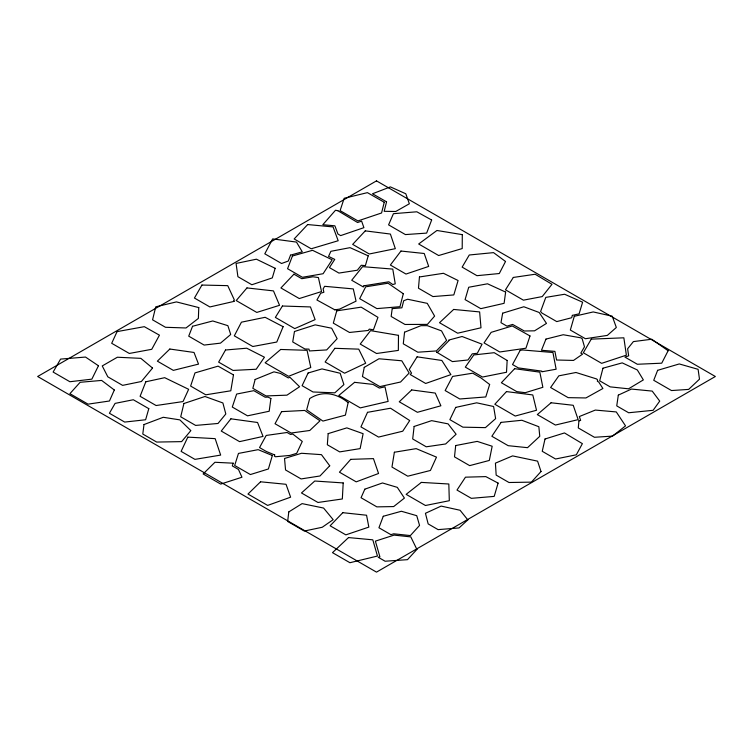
<?xml version="1.0" encoding="UTF-8"?>
<svg xmlns="http://www.w3.org/2000/svg" width="753" height="753" viewBox="0 0 753 753"><rect width="100%" height="100%" fill="white"/><g stroke="black" fill="none" stroke-linecap="round" stroke-linejoin="round"><path stroke-width="1.13" d="M462.295 234.635L462.21 248.565L438.66 255.531L418.677 243.991L436.928 230.484L462.295 234.635M398.488 335.349L398.337 350.409L376.547 353.496L360.226 344.074L370.542 330.633L398.488 335.349M198.773 307.582L198.368 318.425L186.01 327.969L165.5 327.291L152.567 319.827L155.749 306.829L176.418 301.906L198.773 307.582M343.199 482.927L342.333 498.966L317.964 502.477L301.482 492.961L314.763 481.026L343.199 482.927M507.164 360.461L506.505 372.255L482.513 377.046L465.316 367.125L473.816 354.945L494.222 352.686L507.164 360.461M328.157 433.624L327.329 444.759L339.688 451.894L360.132 448.609L363.115 433.69L346.832 427.873L328.157 433.624M419.449 276.963L418.47 288.201L432.947 296.569L453.814 294.931L458.088 280.521L443.451 273.292L419.449 276.963M578.935 420.814L578.266 427.939L594.437 437.277L612.537 436.109L625.536 425.878L616.283 411.929L595.312 410.074L579.339 416.541L580.648 420.409L578.935 420.814M455.697 445.55L454.492 456.864L469.665 465.627L489.309 460.45L492.17 446.247L477.204 441.39L455.697 445.55M404.559 332.195L403.279 343.82L417.811 352.206L436.364 350.945L446.614 340.431L441.531 330.887L427.29 325.654L420.927 325.673L404.559 332.195M414.122 426.462L412.691 438.971L426.254 446.802L445.654 443.969L456.102 434.236L448.082 423.864L431.629 420.645L414.122 426.462M288.804 511.908L287.655 521.434L304.297 531.044L322.228 527.269L333.165 519.664L323.592 508.049L302.085 503.616L288.804 511.908M143.992 424.56L142.788 434.048L156.68 442.067L181.624 441.625L190.848 430.612L179.845 419.873L163.26 417.284L143.992 424.56M270.901 398.544L269.188 411.242L247.521 415.835L232.291 407.044L236.64 394.054L253.827 390.666L265.169 397.217L268.04 397.113L270.901 398.544M392.209 308.608L391.155 316.467L405.001 324.468L427.403 324.392L434.613 316.1L427.262 303.355L407.618 299.242L403.712 300.729L401.895 307.808L392.209 308.608M505.63 292.089L504.105 303.327L480.781 308.664L465.09 299.609L468.724 287.251L487.539 283.796L505.63 292.089M618.317 395.118L616.735 405.886L628.642 412.757L653.115 410.31L659.722 401.104L652.22 391.099L631.456 389.066L618.317 395.118M394.374 452.242L391.965 467.067L407.768 476.197L430.424 470.465L436.486 457.137L416.174 448.637L394.374 452.242M233.477 374.909L230.804 390.788L205.776 394.817L190.622 386.063L194.989 372.904L218.097 366.146L233.477 374.909M294.47 331.508L292.71 341.937L304.918 348.987L308.994 349.119L309.398 350.954L326.68 349.919L337.137 338.681L331.659 328.214L315.187 324.863L294.47 331.508M502.646 313.192L500.98 322.689L506.957 326.143L512.624 324.43L524.295 331L534.574 330.821L546.48 323.404L539.186 312.486L523.843 306.753L502.646 313.192M364.254 367.37L362.438 376.528L379.889 386.6L400.568 382.006L409.152 373.017L401.782 360.791L378.966 358.767L364.254 367.37M348.131 402.648L345.392 415.148L322.933 421.087L306.678 409.83L309.718 398.544C322.717 390.233 336.798 393.254 348.131 402.648M545.012 438.999L542.245 451.301L555.573 459.001L576.327 454.803L582.38 443.649L564.477 432.937L545.012 438.999M183.911 403.514L180.711 416.804L195.629 425.417L218.022 423.468L225.815 413.971L222.888 402.959L204.957 396.492L183.911 403.514M384.256 202.265L381.564 212.977L357.939 220.93L340.102 210.633L344.159 198.274L367.417 192.646L384.256 202.265M386.562 201.813L384.181 211.311L395.73 211.499L409.359 203.771L405.801 193.775L390.383 186.885L372.481 193.775L386.562 201.813M403.297 293.745L399.975 306.697L376.886 308.608L359.68 298.668L365.676 286.827L388.059 283.222L403.297 293.745M255.135 379.474L252.839 388.313L266.016 395.927L286.94 395.165L299.581 386.731L289.914 377.291L288.324 377.931L280.549 373.441L273.96 371.841L255.135 379.474M597.609 380.312L597.364 381.253L598.739 382.053L602.908 388.492L585.928 397.951L568.148 397.65L550.612 387.522L558.811 375.841L575.97 372.49L596.762 379.004L597.609 380.312M602.965 368.198L599.68 380.82L610.156 386.863L628.539 388.812L643.354 379.907L637.339 369.977L622.213 362.871L602.965 368.198M334.85 309.841L316.919 299.986L320.703 293.256L323.884 292.258L323.141 288.936L324.618 286.309L353.298 288.917L356.056 301.153L339.612 309.116L334.85 309.841M336.77 310.848L333.325 323.131L349.496 332.468L368.292 330.463L369.318 329.117L373.441 329.814L377.959 317.352L361.158 307.149L336.77 310.848M148.802 408.663L145.621 419.76L124.687 422.075L109.411 413.256L115.096 403.382L133.319 399.749L148.802 408.663M368.217 255.832L365.393 265.611L361.271 265.272L357.317 270.233L338.916 273.075L329.419 267.597L334.746 259.399L328.543 256.406L330.878 251.304L350.051 247.652L368.217 255.832M572.365 315.375L571.678 317.728L556.768 321.606L541.868 313.003L540.598 311.507L545.793 297.379L564.628 294.254L582.615 302.198L579.113 313.822L572.365 315.375M574.304 316.279L570.341 330.04L585.401 338.728L607.323 335.405L616.34 327.48L612.245 316.194L593.223 311.94L574.304 316.279M272.341 455.518L268.397 468.968L250.382 474.55L234.672 465.486L238.466 453.428L258.175 449.654L272.341 455.518M274.713 454.953L274.374 456.12L275.447 456.751L289.867 455.424L296.691 453.334L302.273 441.446L292.842 434.086L290.451 434.415L287.109 432.486L266.204 435.441L259.55 447.564L266.327 451.48L274.713 454.953M498.1 483.106L494.194 496.387L471.35 498.345L456.996 490.062L465.476 477.176L485.836 476.611L498.1 483.106M275.156 268.294L272.285 277.904L251.85 284.747L237.91 276.69L236.075 263.446L256.415 259.192L275.156 268.294M489.638 384.472L485.789 396.944L459.772 398.986L445.155 390.553L452.6 376.425L472.743 373.187L481.111 378.025L489.638 384.472M233.176 463.189L232.329 465.909L238.475 469.458L241.958 477.223L220.714 484.094L203.141 473.948L214.925 462.276L233.176 463.189M337.862 210.718L357.581 222.502L361.628 221.147L363.906 227.66L340.667 235.604L337.928 234.023L334.897 225.825L322.821 224.695L335.499 210.247L337.862 210.718M529.999 335.96L525.942 348.225L499.766 351.98L484.038 342.907L491.172 332.337L512.238 325.964L529.999 335.96M383.258 516.276L378.938 527.759L390.929 534.686L393.687 533.792L410.366 535.571L419.562 525.443L416.738 515.683L401.377 511.259L383.258 516.276M290.536 255.145L288.277 261.046L281.566 263.494L264.792 253.808L272.661 238.899L296.484 242.08L302.264 251.822L290.536 255.145M292.437 256.001L287.571 268.717L302.405 277.283L323.103 273.725L332.167 259.794L312.542 250.307L292.437 256.001M431.648 220.017L426.64 233.11L405.406 234.578L388.586 224.865L393.424 213.683L416.833 211.791L431.648 220.017M192.542 326.275L188.721 336.158L204.138 345.062L220.488 343.142L230.7 334.492L227.877 325.673L212.76 320.966L192.542 326.275M657.623 370.325L653.736 380.293L671.507 390.553L688.637 389.405L699.49 379.173L698.106 369.318L679.272 363.944L657.623 370.325M145.818 381.79L140.096 396.294L156.097 405.528L183.026 401.565L188.645 389.31L164.691 377.686L145.818 381.79M545.972 339.085L541.473 350.277L554.914 351.387L556.571 360.009L573.522 360.423L582.596 354.126L580.817 353.101L584.479 346.804L582.135 338.624L580.714 337.805L563.216 334.737L545.972 339.085M283.119 326.698L276.784 342.041L252.792 346.512L234.305 335.838L241.431 322.18L265.141 317.305L283.119 326.698M114.324 390.007L109.458 401.001L88.045 404.145L69.907 393.668L80.138 382.289L101.636 380.425L114.324 390.007M364.847 489.158L361.045 497.733L376.858 506.873L393.678 506.571L404.408 498.091L397.302 487.36L382.486 482.965L364.847 489.158M367.511 412.333L360.941 426.895L378.571 437.079L402.733 431.196L409.717 420.55L390.534 408.22L367.511 412.333M117.073 331.612L111.698 343.293L129.309 353.458L151.748 349.307L159.448 335.17L144.322 326.67L117.073 331.612M187.817 437.135L181.115 451.386L194.933 459.368L220.657 455.094L215.16 438.641L187.817 437.135M308.109 372.999L302.104 385.687L313.022 391.993L334.831 392.831L343.914 384.576L340.158 373.253L321.992 368.914L308.109 372.999M455.734 407.392L449.88 419.656L462.879 427.167L485.431 427.629L495.634 418.63L493.591 406.498L476.677 402.817L455.734 407.392M98.455 365.751L91.857 379.154L69.888 381.733L53.124 372.057L60.588 359.096L85.513 357.054L98.455 365.751M436.693 352.188L452.421 361.6L467.952 359.99L472.244 353.844L477.317 353.279L482.071 344.196L462.069 336.506L448.713 340.083L448.976 340.582L437.719 352.112L436.693 352.188M363.925 285.801L363.332 286.968L351.717 280.257L362.57 266.656L392.774 269.085L395.25 283.825L392.802 284.54L388.83 281.791L363.925 285.801M668.127 350.738L661.736 363.181L637.349 364.264L624.924 357.091L628.661 355.858L627.625 348.761L633.395 341.598L651.731 339.236L668.127 350.738M505.536 261.47L499.295 273.527L476.96 275.683L462.144 267.127L469.27 254.994L493.535 252.622L505.536 261.47M520.172 350.352L512.529 364.546L518.346 367.897L541.831 371.144L541.953 371.775L556.138 369.215L552.937 352.498L522.704 349.985L520.172 350.352M281.575 411.637L275.024 423.732L291.129 433.031L309.765 430.49L320.016 420.805L304.711 410.441L281.575 411.637M225.514 350.004L218.643 362.127L233.035 370.438L256.218 369.243L264.444 357.204L246.72 348.206L225.514 350.004M201.936 285.048L194.443 298.037L209.88 306.951L234.418 301.304L233.562 300.805L234.334 299.901L227.754 285.651L201.936 285.048M591.246 339.142L583.311 352.762L601.638 363.341L626.374 355.162L623.851 337.805L591.246 339.142M282.413 306.019L275.363 317.408L294.743 328.6L315.112 319.62L310.452 306.932L282.413 306.019M417.087 356.837L409.265 369.384L411.524 373.13L410.197 374.533L425.671 383.465L450.906 374.618L441.832 360.461L417.087 356.837M513.32 277.443L505.479 289.811L523.42 300.165L542.226 296.588L551.987 284.305L535.167 274.243L513.32 277.443M501.112 422.386L491.86 436.269L508.143 445.672L527.533 447.677L539.76 436.307L538.856 426.735L521.895 420.268L501.112 422.386M334.85 348.31L325.136 361.986L344.582 373.215L365.685 363.228L358.729 349.147L334.85 348.31M400.954 251.041L390.374 265.037L405.989 274.054L428.683 266.421L424.231 253.497L400.954 251.041M230.898 418.819L221.25 431.064L239.558 441.635L263.042 436.42L257.554 422.489L230.898 418.819M152.539 368.057L141.385 381.507L122.607 385.367L107.811 376.82L102.248 365.93L117.364 357.233L140.849 358.353L152.539 368.057M246.965 287.919L236.207 300.56L256.782 312.429L279.551 305.304L273.48 290.903L246.965 287.919M350.719 459.358L339.452 472.178L356.207 481.854L378.552 473.486L373.45 458.633L350.719 459.358M541.021 471.529L531.392 482.136L508.981 482.504L496.161 475.105L495.427 463.151L512.577 455.894L537.586 461.147L541.021 471.529M506.477 391.588L494.825 404.257L515.231 416.042L536.531 410.253L532.795 394.958L506.477 391.588M416.908 549.426L407.477 559.667L385.103 561.23L378.175 557.229L379.898 556.815L375.389 541.143L394.064 535.11L410.799 536.889L416.908 549.426M365.261 230.87L352.668 244.386L369.29 253.987L395.325 248.669L390.393 234.051L365.261 230.87M307.666 224.554L294.159 238.955L311.187 248.782L338.182 240.734L333.071 226.926L307.666 224.554M293.943 274.177L280.916 287.957L299.28 298.555L321.531 291.562L318.397 277.546L312.956 276.784L301.784 278.704L293.943 274.177M514.647 368.688L501.376 382.74L516.756 391.616L525.246 392.699L542.866 387.296L539.845 372.161L514.647 368.688M329.72 465.778L319.987 475.981L301.096 478.936L285.556 469.966L284.53 458.483L301.511 453.278L321.446 454.652L329.72 465.778M342.803 512.68L330.106 525.782L345.834 534.865L368.838 527.1L366.56 515.231L342.803 512.68M169.83 349.034L157.377 361.158L173.341 370.372L198.519 364.113L194.02 352.46L169.83 349.034M260.547 481.798L247.972 494.053L267.644 505.414L290.62 497.178L286.036 484.292L260.547 481.798M411.712 389.941L399.25 401.801L417.407 412.296L440.882 405.782L435.262 393.075L411.712 389.941M348.517 537.576L332.497 552.655L349.929 562.717L377.46 556.043L372.801 539.826L348.517 537.576M453.673 309.436L439.507 322.717L457.664 333.202L480.988 327.781L479.633 311.921L453.673 309.436M467.82 519.89L459.029 527.938L438.095 529.632L428.165 523.9L425.436 513.292L441.154 506.091L460.083 510.261L467.82 519.89M551.074 402.77L537.313 414.592L555.422 425.05L578.163 419.637L573.231 405.293L551.074 402.77M280.7 349.467L265.131 362.758L288.587 376.302L310.773 367.483L307.064 350.314L280.7 349.467M354.588 382.326L338.803 395.476L360.292 407.891L388.134 401.424L384.999 386.816L379.352 388.068L372.989 384.397L354.588 382.326M421.351 482.4L406.14 494.354L425.454 505.498L449.315 500.717L448.826 484L421.351 482.4M376.5 180.871L37.65 376.5L376.5 572.129L715.35 376.5L376.5 180.871"/></g></svg>
